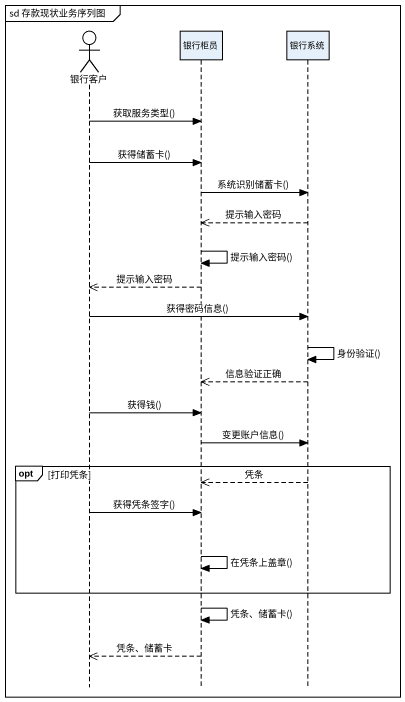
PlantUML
@startuml
mainframe sd 存款现状业务序列图
hide footbox
actor 银行客户
participant 银行柜员
participant 银行系统

银行客户 -> 银行柜员 : 获取服务类型()
银行客户 -> 银行柜员 : 获得储蓄卡()
银行柜员 -> 银行系统 : 系统识别储蓄卡()
银行系统 -->> 银行柜员 : 提示输入密码
银行柜员 -> 银行柜员 : 提示输入密码()
银行柜员 -->> 银行客户 : 提示输入密码
银行客户 -> 银行系统 : 获得密码信息()
银行系统 -> 银行系统 : 身份验证()
银行系统 -->> 银行柜员 : 信息验证正确
银行客户 -> 银行柜员 : 获得钱()
银行柜员 -> 银行系统 : 变更账户信息()
opt 打印凭条
  银行系统 -->> 银行柜员 : 凭条
  银行客户 -> 银行柜员 : 获得凭条签字()
  银行柜员 -> 银行柜员 : 在凭条上盖章()
end
银行柜员 -> 银行柜员 : 凭条、储蓄卡()
银行柜员 -->> 银行客户 : 凭条、储蓄卡
@enduml
